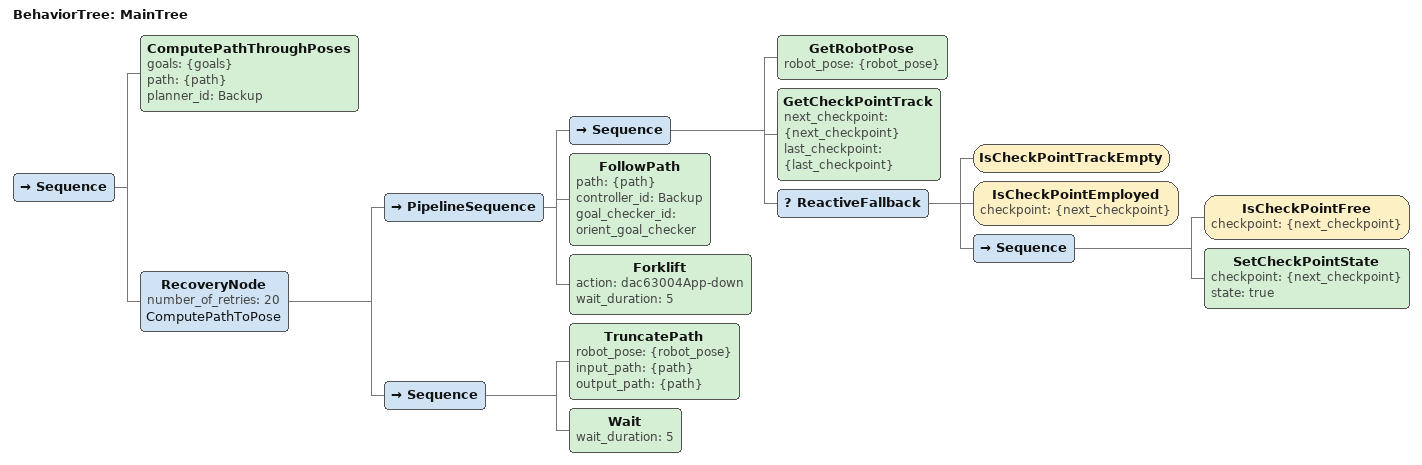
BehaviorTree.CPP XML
<root main_tree_to_execute="MainTree">
  <BehaviorTree ID="MainTree">
    <Sequence>
      <ComputePathThroughPoses goals="{goals}" path="{path}" planner_id="Backup"/>
      <RecoveryNode number_of_retries="20" name="ComputePathToPose">
        <PipelineSequence>
          <Sequence>
            <GetRobotPose robot_pose="{robot_pose}" />
            <GetCheckPointTrack next_checkpoint="{next_checkpoint}" last_checkpoint="{last_checkpoint}"/>
            <ReactiveFallback>
              <IsCheckPointTrackEmpty />
              <IsCheckPointEmployed checkpoint="{next_checkpoint}" />
              <Sequence>
                <IsCheckPointFree checkpoint="{next_checkpoint}" />
                <SetCheckPointState checkpoint="{next_checkpoint}" state="true" />
              </Sequence>
            </ReactiveFallback>
          </Sequence>
          <FollowPath path="{path}" controller_id="Backup"  goal_checker_id="orient_goal_checker"/>
          <Forklift action="dac63004App-down" wait_duration="5"/>
        </PipelineSequence>
        <Sequence>
          <TruncatePath robot_pose="{robot_pose}" input_path="{path}" output_path="{path}"/>
          <Wait wait_duration="5"/>
        </Sequence>
      </RecoveryNode>
    </Sequence>
  </BehaviorTree>
</root>
